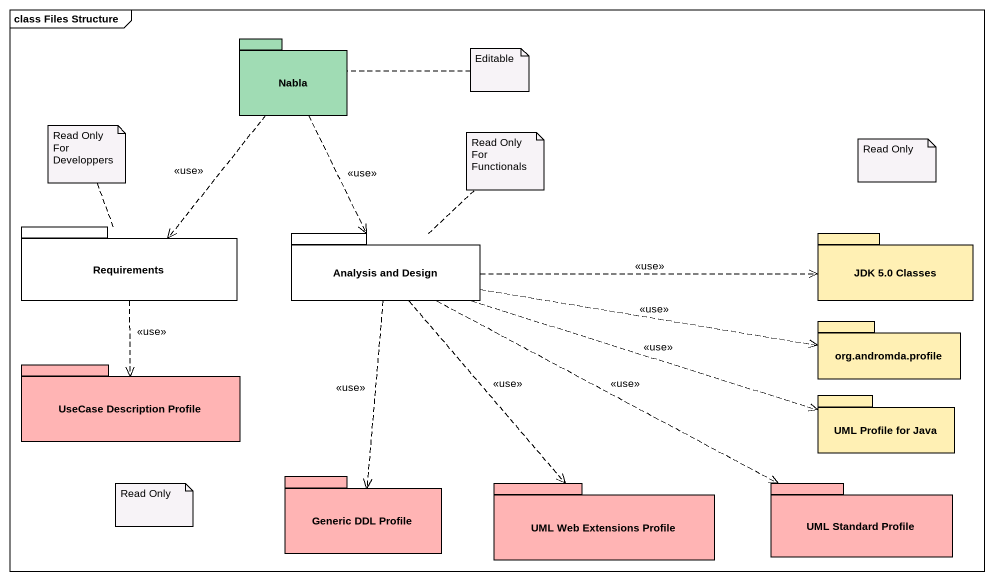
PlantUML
@startuml
mainframe class Files Structure
package Nabla #A0DCB4 {
}
package Requirements {
}
package "Analysis and Design" as Analysis_and_Design #FFFFFF {
}
package "JDK 5.0 Classes" as JDK_5_0_Classes #FFF0B4 {
}
package "org.andromda.profile" as org_andromda_profile #FFF0B4 {
}
package "UseCase Description Profile" as UseCase_Description_Profile #FFB4B4 {
}
package "UML Profile for Java" as UML_Profile_for_Java #FFF0B4 {
}
package "Generic DDL Profile" as Generic_DDL_Profile #FFB4B4 {
}
package "UML Web Extensions Profile" as UML_Web_Extensions_Profile #FFB4B4 {
}
package "UML Standard Profile" as UML_Standard_Profile #FFB4B4 {
}
Nabla ..> Requirements : <<use>>
Nabla ..> Analysis_and_Design : <<use>>
Requirements ..> UseCase_Description_Profile : <<use>>
Analysis_and_Design .right.> JDK_5_0_Classes : <<use>>
Analysis_and_Design .right.> org_andromda_profile : <<use>>
Analysis_and_Design .right.> UML_Profile_for_Java : <<use>>
Analysis_and_Design ..> Generic_DDL_Profile : <<use>>
Analysis_and_Design ..> UML_Web_Extensions_Profile : <<use>>
Analysis_and_Design .right.> UML_Standard_Profile : <<use>>
note right of Nabla : Editable
note top of Requirements : Read Only For Developpers
note top of Analysis_and_Design : Read Only For Functionals
note as N4
  Read Only
end note
note as N5
  Read Only
end note
@enduml
